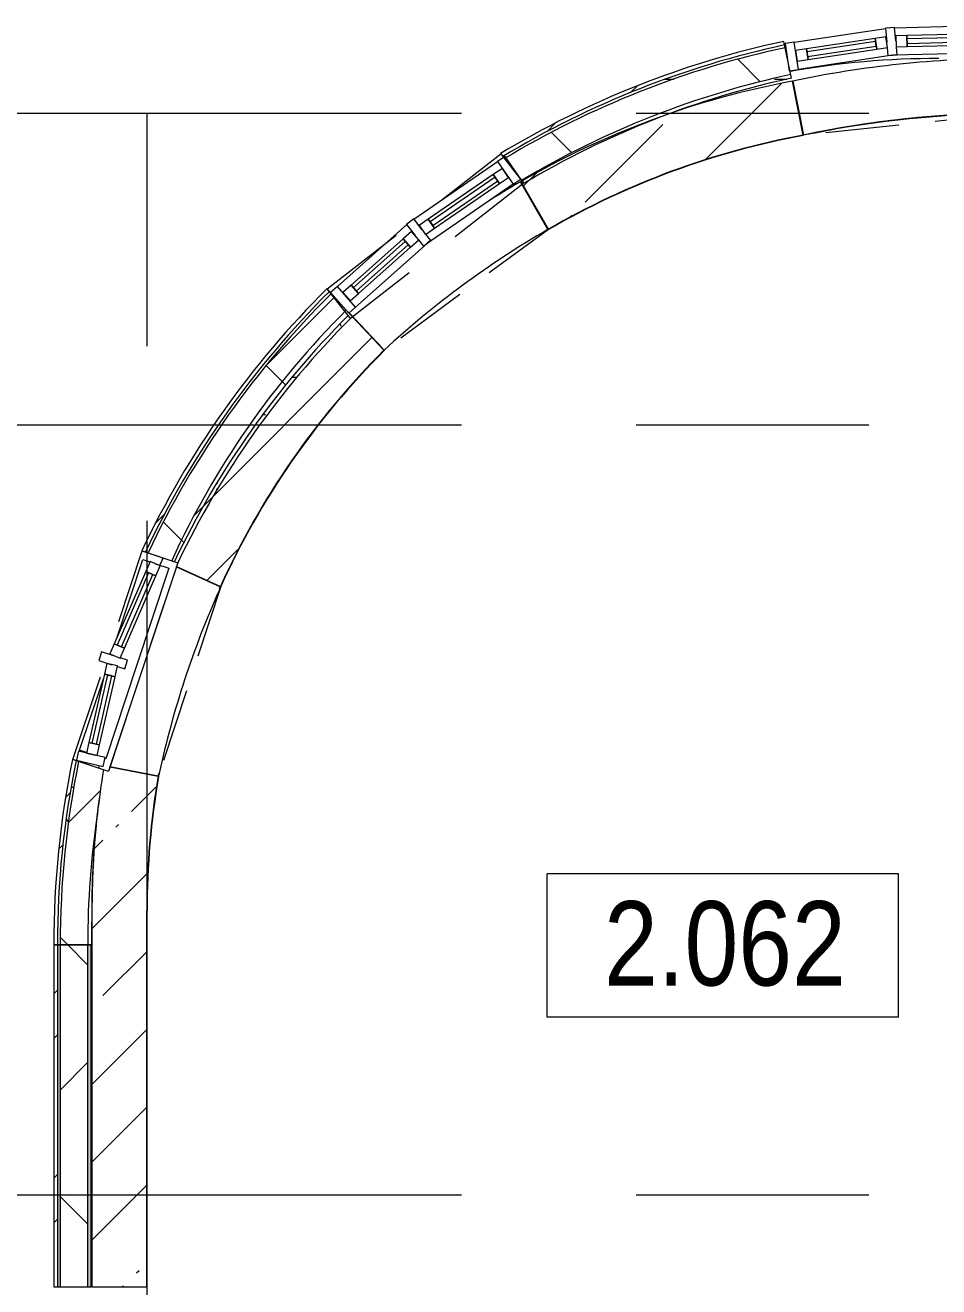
# Model space of a CAD drawing. Header units: millimetres. Extents: x 48966 to 155647, y -43515 to 30475.
# Drawn here: x 56668 to 61653, y 19017 to 25898 of the extents above; entities that cross this region are included whole.
import ezdxf

# ---------------------------------------------------------------- set-up
doc = ezdxf.new("R2010")
doc.units = ezdxf.units.MM
for name, pattern in [('IMPORT-01 Штриховая _2 мм_', [600, 400, -200]), ('Осевые', [6350, 1270, -952.5, 3175, -952.5]), ('Сверху', [793.75, 476.25, -317.5])]:
    doc.linetypes.add(name, pattern=pattern)
for name, color, linetype, lineweight in [('_Разделитель помещений_', 7, 'IMPORT-01 Штриховая _2 мм_', 9), ('Импосты витража', 7, 'Continuous', 9), ('Импосты витража-1', 7, 'Continuous', 18), ('Марки помещений', 7, 'Continuous', 9), ('Общие ребра', 7, 'Continuous', 9), ('Окна', 7, 'Continuous', 9), ('Окна-1', 7, 'Сверху', 9), ('Окна-2', 7, 'Continuous', 18), ('Оси-2', 7, 'Осевые', 9), ('Перекрытия', 7, 'Continuous', 9), ('Стены', 7, 'Continuous', 9), ('Стены-1', 7, 'Continuous', 18), ('Штриховка разреза-2', 7, 'Continuous', 9)]:
    doc.layers.add(name, color=color, linetype=linetype, lineweight=lineweight)
doc.styles.add('Arial Narrow_1', font='Arial Narrow.ttf', dxfattribs={"height": 460})
pattern_1 = [(45, (0, 0), (-424.264, 424.264), [600, -100, 20, -100]), (45, (0, 424), (-424.264, 424.264), [])]
pattern_2 = [(0, (0, 0), (812.8, 203.2), [67.056, -542.544, 67.056, -542.544, -3251.2]), (0, (0, 0), (812.8, 203.2), [-1219.2, 67.056, -1152.144, 67.056, -542.544, -1422.4]), (0, (0, 0), (812.8, 203.2), [-3048, 67.056, -339.344, 67.056, -948.944]), (120, (304.8, 101.6), (-582.37636, 602.30545), [67.056, -542.544, 67.056, -542.544, -3251.2]), (120, (304.8, 101.6), (-582.37636, 602.30545), [-1219.2, 67.056, -1152.144, 67.056, -542.544, -1422.4]), (120, (304.8, 101.6), (-582.37636, 602.30545), [-3048, 67.056, -339.344, 67.056, -948.944]), (240, (406.4, 508), (-230.42364, -805.50545), [67.056, -542.544, 67.056, -542.544, -3251.2]), (240, (406.4, 508), (-230.42364, -805.50545), [-1219.2, 67.056, -1152.144, 67.056, -542.544, -1422.4]), (240, (406.4, 508), (-230.42364, -805.50545), [-3048, 67.056, -339.344, 67.056, -948.944])]
pattern_3 = [(45, (0, 0), (-502.894, 502.894), []), (45, (0, 762), (-502.894, 502.894), [])]
pattern_4 = [(45, (0, 0), (-707.107, 707.107), []), (135, (0, 0), (-707.107, -707.107), [])]

# ---------------------------------------------------------------- blocks, each defined once
blk = doc.blocks.new('M_Окно-Квадратный проем - 1200 x 11450 mm-1434535-План 2-го этажа на отм_ 0_000')
at = {"layer": 'Окна'}
for p, q in [((-608.2, -102.5), (-608.2, 102.5)), ((591.8, 102.5), (591.8, -102.5))]:
    blk.add_line(p, q, dxfattribs=at)
at = {"layer": 'Окна-1'}
for p, q in [((-608.2, 102.5), (591.8, 102.5)), ((591.8, -102.5), (-608.2, -102.5))]:
    blk.add_line(p, q, dxfattribs=at)
blk = doc.blocks.new('Панель окно - Верхнее правое-8279313-План 2-го этажа на отм_ 0_000')
at = {"layer": 'Окна'}
for p, q in [((215, 30), (-215, 30)), ((-215, 30), (-215, -30)), ((215, -30), (215, 30)), ((-215, -30), (215, -30))]:
    blk.add_line(p, q, dxfattribs=at)
at = {"layer": 'Окна-2'}
for p, q in [((-215, 30), (-275, 30)), ((-275, 30), (-275, -30)), ((-215, -30), (-215, 30)), ((215, 12.5), (-215, 12.5)), ((-215, 12.5), (-215, -12.5)), ((215, 30), (215, -30)), ((275, 30), (215, 30)), ((215, -12.5), (215, 12.5)), ((275, -30), (275, 30)), ((-275, -30), (-215, -30)), ((-215, -12.5), (215, -12.5)), ((215, -30), (275, -30))]:
    blk.add_line(p, q, dxfattribs=at)
blk = doc.blocks.new('Прямоугольный импост - Прямоугольный импост 1-V5-План 2-го этажа на отм_ 0_000')
at = {"layer": 'Импосты витража-1'}
for p, q in [((-50, 75), (0, 75)), ((-50, -75), (-50, 75)), ((0, 75), (0, -75)), ((0, -75), (-50, -75))]:
    blk.add_line(p, q, dxfattribs=at)
blk = doc.blocks.new('Прямоугольный импост - Прямоугольный импост 1-2125138-План 2-го этажа на отм_ 0_000')
at = {"layer": 'Импосты витража'}
for p, q in [((57168.2, 22555.5), (57310.2, 22983.8)), ((57310.2, 22983.8), (57348.6, 22971)), ((57452.6, 22936.5), (57272.4, 22393.1)), ((57379.3, 22960.8), (57452.6, 22936.5))]:
    blk.add_line(p, q, dxfattribs=at)
blk = doc.blocks.new('Панель окно - Верхнее левое-8279320-План 2-го этажа на отм_ 0_000')
at = {"layer": 'Окна'}
for p, q in [((190.6, 30), (-190.6, 30)), ((-190.6, 30), (-190.6, -30)), ((190.6, -30), (190.6, 30)), ((-190.6, -30), (190.6, -30))]:
    blk.add_line(p, q, dxfattribs=at)
at = {"layer": 'Окна-2'}
for p, q in [((-190.6, 30), (-250.6, 30)), ((-250.6, 30), (-250.6, -30)), ((-190.6, -30), (-190.6, 30)), ((190.6, 12.5), (-190.6, 12.5)), ((-190.6, 12.5), (-190.6, -12.5)), ((190.6, 30), (190.6, -30)), ((250.6, 30), (190.6, 30)), ((190.6, -12.5), (190.6, 12.5)), ((250.6, -30), (250.6, 30)), ((-250.6, -30), (-190.6, -30)), ((-190.6, -12.5), (190.6, -12.5)), ((190.6, -30), (250.6, -30))]:
    blk.add_line(p, q, dxfattribs=at)
blk = doc.blocks.new('Прямоугольный импост - Прямоугольный импост 1-2125146-План 2-го этажа на отм_ 0_000')
at = {"layer": 'Импосты витража'}
for p, q in [((57272.4, 22393.1), (57107.6, 21896.3)), ((56965.2, 21943.6), (57094.7, 22334.1)), ((57003.2, 21931), (56965.2, 21943.6)), ((57107.6, 21896.3), (57103.3, 21897.8))]:
    blk.add_line(p, q, dxfattribs=at)
blk = doc.blocks.new('Прямоугольный импост - Прямоугольный импост 1-V7-План 2-го этажа на отм_ 0_000')
at = {"layer": 'Импосты витража-1'}
for p, q in [((-25, 75), (25, 75)), ((-25, -1.2), (-25, 75)), ((25, 75), (25, -1.1)), ((-25, -75), (-25, -32.6)), ((25, -32.4), (25, -75)), ((25, -75), (-25, -75))]:
    blk.add_line(p, q, dxfattribs=at)
blk = doc.blocks.new('Панель окно - Верхнее правое-8278754-План 2-го этажа на отм_ 0_000')
at = {"layer": 'Окна'}
for p, q in [((212.5, 30), (-212.5, 30)), ((-212.5, 30), (-212.5, -30)), ((212.5, -30), (212.5, 30)), ((-212.5, -30), (212.5, -30))]:
    blk.add_line(p, q, dxfattribs=at)
at = {"layer": 'Окна-2'}
for p, q in [((-212.5, 30), (-272.5, 30)), ((-272.5, 30), (-272.5, -30)), ((-212.5, -30), (-212.5, 30)), ((212.5, 12.5), (-212.5, 12.5)), ((-212.5, 12.5), (-212.5, -12.5)), ((212.5, 30), (212.5, -30)), ((272.5, 30), (212.5, 30)), ((212.5, -12.5), (212.5, 12.5)), ((272.5, -30), (272.5, 30)), ((-272.5, -30), (-212.5, -30)), ((-212.5, -12.5), (212.5, -12.5)), ((212.5, -30), (272.5, -30))]:
    blk.add_line(p, q, dxfattribs=at)
blk = doc.blocks.new('Панель окно - Верхнее левое-8278756-План 2-го этажа на отм_ 0_000')
at = {"layer": 'Окна'}
for p, q in [((189.4, 30), (-189.4, 30)), ((-189.4, 30), (-189.4, -30)), ((189.4, -30), (189.4, 30)), ((-189.4, -30), (189.4, -30))]:
    blk.add_line(p, q, dxfattribs=at)
at = {"layer": 'Окна-2'}
for p, q in [((-189.4, 30), (-249.4, 30)), ((-249.4, 30), (-249.4, -30)), ((-189.4, -30), (-189.4, 30)), ((189.4, 12.5), (-189.4, 12.5)), ((-189.4, 12.5), (-189.4, -12.5)), ((189.4, 30), (189.4, -30)), ((249.4, 30), (189.4, 30)), ((189.4, -12.5), (189.4, 12.5)), ((249.4, -30), (249.4, 30)), ((-249.4, -30), (-189.4, -30)), ((-189.4, -12.5), (189.4, -12.5)), ((189.4, -30), (249.4, -30))]:
    blk.add_line(p, q, dxfattribs=at)
blk = doc.blocks.new('Прямоугольный импост - Прямоугольный импост 1-2057767-План 2-го этажа на отм_ 0_000')
at = {"layer": 'Импосты витража-1'}
for p, q in [((-50, 75), (0, 75)), ((-50, -75), (-50, 75)), ((0, 75), (0, -75)), ((0, -75), (-50, -75))]:
    blk.add_line(p, q, dxfattribs=at)
blk = doc.blocks.new('Панель окно - Верхнее правое-8279314-План 2-го этажа на отм_ 0_000')
at = {"layer": 'Окна'}
for p, q in [((215, 30), (-215, 30)), ((-215, 30), (-215, -30)), ((215, -30), (215, 30)), ((-215, -30), (215, -30))]:
    blk.add_line(p, q, dxfattribs=at)
at = {"layer": 'Окна-2'}
for p, q in [((-215, 30), (-275, 30)), ((-275, 30), (-275, -30)), ((-215, -30), (-215, 30)), ((215, 12.5), (-215, 12.5)), ((-215, 12.5), (-215, -12.5)), ((215, 30), (215, -30)), ((275, 30), (215, 30)), ((215, -12.5), (215, 12.5)), ((275, -30), (275, 30)), ((-275, -30), (-215, -30)), ((-215, -12.5), (215, -12.5)), ((215, -30), (275, -30))]:
    blk.add_line(p, q, dxfattribs=at)
blk = doc.blocks.new('Панель окно - Верхнее левое-8279321-План 2-го этажа на отм_ 0_000')
at = {"layer": 'Окна'}
for p, q in [((190.7, 30), (-190.7, 30)), ((-190.7, 30), (-190.7, -30)), ((190.7, -30), (190.7, 30)), ((-190.7, -30), (190.7, -30))]:
    blk.add_line(p, q, dxfattribs=at)
at = {"layer": 'Окна-2'}
for p, q in [((-190.7, 30), (-250.7, 30)), ((-250.7, 30), (-250.7, -30)), ((-190.7, -30), (-190.7, 30)), ((190.7, 12.5), (-190.7, 12.5)), ((-190.7, 12.5), (-190.7, -12.5)), ((190.7, 30), (190.7, -30)), ((250.7, 30), (190.7, 30)), ((190.7, -12.5), (190.7, 12.5)), ((250.7, -30), (250.7, 30)), ((-250.7, -30), (-190.7, -30)), ((-190.7, -12.5), (190.7, -12.5)), ((190.7, -30), (250.7, -30))]:
    blk.add_line(p, q, dxfattribs=at)
blk = doc.blocks.new('Прямоугольный импост - Прямоугольный импост 1-2037714-План 2-го этажа на отм_ 0_000')
at = {"layer": 'Импосты витража-1'}
for p, q in [((0, 75), (-50, 75)), ((-50, 75), (-50, -75)), ((0, -75), (0, 75)), ((-50, -75), (0, -75))]:
    blk.add_line(p, q, dxfattribs=at)
blk = doc.blocks.new('Прямоугольный импост - Прямоугольный импост 1-V8-План 2-го этажа на отм_ 0_000')
at = {"layer": 'Импосты витража-1'}
for p, q in [((-25, 75), (25, 75)), ((-25, -0.8), (-25, 75)), ((25, 75), (25, -0.8)), ((-25, -75), (-25, -31.7)), ((25, -31.6), (25, -75)), ((25, -75), (-25, -75))]:
    blk.add_line(p, q, dxfattribs=at)
blk = doc.blocks.new('Прямоугольный импост - Прямоугольный импост 1-2125307-План 2-го этажа на отм_ 0_000')
at = {"layer": 'Импосты витража'}
for p, q in [((58788.8, 24840.6), (59246, 25154.9)), ((59246, 25154.9), (59331, 25031.3)), ((59331, 25031.3), (58861, 24708.2))]:
    blk.add_line(p, q, dxfattribs=at)
blk = doc.blocks.new('Прямоугольный импост - Прямоугольный импост 1-2125308-План 2-го этажа на отм_ 0_000')
at = {"layer": 'Импосты витража'}
for p, q in [((58371.6, 24473.4), (58749.4, 24809.8)), ((58861, 24708.2), (58471.3, 24361.4)), ((58471.3, 24361.4), (58371.6, 24473.4))]:
    blk.add_line(p, q, dxfattribs=at)
blk = doc.blocks.new('Прямоугольный импост - Прямоугольный импост 1-2037709-План 2-го этажа на отм_ 0_000')
at = {"layer": 'Импосты витража-1'}
for p, q in [((-50, 75), (0, 75)), ((-50, -75), (-50, 75)), ((0, 75), (0, -75)), ((0, -75), (-50, -75))]:
    blk.add_line(p, q, dxfattribs=at)
blk = doc.blocks.new('Прямоугольный импост - Прямоугольный импост 1-2125283-План 2-го этажа на отм_ 0_000')
at = {"layer": 'Импосты витража'}
for p, q in [((61412, 25885), (61961.7, 25898.4)), ((61961.7, 25898.4), (61965.3, 25748.4)), ((61965.3, 25748.4), (61400.2, 25734.6))]:
    blk.add_line(p, q, dxfattribs=at)
blk = doc.blocks.new('Прямоугольный импост - Прямоугольный импост 1-V11-План 2-го этажа на отм_ 0_000')
at = {"layer": 'Импосты витража-1'}
for p, q in [((-25, 75), (25, 75)), ((-25, -0.8), (-25, 75)), ((25, 75), (25, -0.7)), ((-25, -75), (-25, -33.9)), ((25, -31.6), (25, -75)), ((25, -75), (-25, -75))]:
    blk.add_line(p, q, dxfattribs=at)
blk = doc.blocks.new('Прямоугольный импост - Прямоугольный импост 1-2125293-План 2-го этажа на отм_ 0_000')
at = {"layer": 'Импосты витража'}
for p, q in [((60864.6, 25806), (61362.2, 25880.6)), ((61384.7, 25884), (61387.1, 25884.4)), ((60886.8, 25657.6), (60864.6, 25806)), ((61400.2, 25734.6), (60886.8, 25657.6))]:
    blk.add_line(p, q, dxfattribs=at)
blk = doc.blocks.new('Марка помещения_Р - Марка помещения-4575829-План 2-го этажа на отм_ 0_000')
at = {"layer": 'Марки помещений'}
for p, q in [((-4.79375, -1.95625), (-4.79375, 1.95625)), ((4.79375, 1.95625), (-4.79375, 1.95625)), ((4.79375, -1.95625), (4.79375, 1.95625)), ((4.79375, -1.95625), (-4.79375, -1.95625))]:
    blk.add_line(p, q, dxfattribs=at)

msp = doc.modelspace()

# ---------------------------------------------------------------- hatches: boundary and pattern name
at = {"layer": 'Штриховка разреза-2'}
h = msp.add_hatch(dxfattribs=at)
h.set_pattern_fill('FP_2', color=256, style=0, pattern_type=2)
h.set_pattern_definition(pattern_3)
h.paths.add_polyline_path([(56824.1, 20883), (56844.1, 20883), (56851, 21142.2), (56869.5, 21387.5), (56901.3, 21638.2), (56945.6, 21886.9), (56926.4, 21893.3), (56889.7, 21693.2), (56861, 21491.8), (56840.5, 21289.4), (56828.2, 21086.4)], flags=0)
h.paths.add_polyline_path([(57324.4, 23025.5), (57436.6, 23248.6), (57559.7, 23465.8), (57693.4, 23676.6), (57837.5, 23880.5), (57991.5, 24077), (58155.2, 24265.5), (58327.9, 24445.7), (58315.6, 24461.6), (58141.5, 24280.3), (57976.8, 24090.5), (57821.7, 23892.7), (57676.6, 23687.4), (57533.4, 23460.1), (57418.1, 23256.5), (57305.3, 23031.9)], flags=0)
h.paths.add_polyline_path([(59274.7, 25183.1), (59480.6, 25300.5), (59691.9, 25408.1), (59945.4, 25520.4), (60128.5, 25592.8), (60357.4, 25670.8), (60580.5, 25735.4), (60811.1, 25790.6), (60806.9, 25810.2), (60575.1, 25754.7), (60346.1, 25688.3), (60120.6, 25611.2), (59898.9, 25523.5), (59681.7, 25425.4), (59469.3, 25317.2), (59262.7, 25198.5)], flags=0)
h = msp.add_hatch(dxfattribs=at)
h.set_pattern_fill('FP_32', color=256, style=0, pattern_type=2)
h.set_pattern_definition(pattern_2)
h.paths.add_polyline_path([(56844.1, 20883), (56859.1, 20883), (56866, 21142.2), (56884.4, 21385.1), (56915.9, 21634.6), (56959.9, 21882.1), (56945.6, 21886.9), (56901.3, 21638.2), (56869.5, 21387.5), (56850.5, 21135.6)], flags=0)
h.paths.add_polyline_path([(57338.7, 23020.8), (57450.4, 23242.7), (57573.8, 23460.1), (57706, 23668.5), (57849.4, 23871.3), (58002.6, 24066.8), (58165.4, 24254.5), (58337.2, 24433.8), (58327.9, 24445.7), (58155.2, 24265.5), (57991.5, 24077), (57837.5, 23880.5), (57693.4, 23676.6), (57556.4, 23460.1), (57436.6, 23248.6), (57324.4, 23025.5)], flags=0)
h.paths.add_polyline_path([(59284, 25171.2), (59489.1, 25288.1), (59699.5, 25395.2), (59945.4, 25504.3), (60134.4, 25579), (60357.8, 25655.3), (60584.6, 25721), (60813.8, 25777.9), (60811.1, 25790.6), (60580.5, 25735.4), (60352.8, 25669.5), (60128.5, 25592.8), (59908, 25505.6), (59691.9, 25408.1), (59480.6, 25300.5), (59274.7, 25183.1)], flags=0)
h = msp.add_hatch(dxfattribs=at)
h.set_pattern_fill('FP_33', color=256, style=0, pattern_type=2)
h.set_pattern_definition(pattern_4)
h.paths.add_polyline_path([(56859.1, 20883), (57009.1, 20883), (57016.5, 21142.2), (57032.6, 21359.7), (57078, 21721.7), (57095.8, 21836.9), (56959.9, 21882.1), (56915.9, 21634.6), (56884.4, 21385.1), (56865.4, 21134.4)], flags=0)
h.paths.add_polyline_path([(57482.1, 22973.1), (57588.8, 23183.3), (57705.5, 23388.2), (57832.1, 23587.1), (57968.2, 23779.7), (58113.4, 23965.4), (58297.7, 24175.5), (58430.1, 24314.6), (58337.2, 24433.8), (58165.4, 24254.5), (57981.2, 24039.5), (57849.4, 23871.3), (57706, 23668.5), (57572.9, 23458.7), (57450.4, 23242.7), (57338.7, 23020.8), (57473.8, 22975.8)], flags=0)
h.paths.add_polyline_path([(59376.8, 25051.9), (59574, 25163.4), (59776.1, 25265.5), (59982.7, 25358.1), (60193.5, 25440.9), (60407.9, 25513.8), (60625.4, 25576.6), (60845.7, 25629.3), (60814.2, 25775.9), (60584.6, 25721), (60357.4, 25655.1), (60134.4, 25579), (59914.8, 25492.2), (59699.5, 25395.2), (59489.1, 25288.1), (59284, 25171.2), (59364.1, 25068.4)], flags=0)
h = msp.add_hatch(dxfattribs=at)
h.set_pattern_fill('FP_32', color=256, style=0, pattern_type=2)
h.set_pattern_definition(pattern_2)
h.paths.add_polyline_path([(57029.1, 20883), (57033.1, 21142.2), (57035, 21244), (57045.1, 21420.5), (57061.9, 21596.6), (57032.6, 21359.7), (57015, 21121.6), (57009.1, 20883)], flags=0)
h.paths.add_polyline_path([(57501.3, 22966.7), (57607.3, 23175.4), (57723.2, 23378.8), (57848.9, 23576.3), (57984, 23767.4), (58128.2, 23951.9), (58297.7, 24146.5), (58442.5, 24298.7), (58430.1, 24314.6), (58267.5, 24143.8), (58113.4, 23965.4), (57968.2, 23779.7), (57832.1, 23587.1), (57705.5, 23388.2), (57582.2, 23170.3), (57482.1, 22973.1)], flags=0)
h.paths.add_polyline_path([(59389.2, 25036), (59585.3, 25146.7), (59786.3, 25248.2), (59991.8, 25340.2), (60201.4, 25422.5), (60414.6, 25494.9), (60630.9, 25557.4), (60849.9, 25609.7), (60845.7, 25629.3), (60625.4, 25576.6), (60407.9, 25513.8), (60193.5, 25440.9), (59945.4, 25341.3), (59776.1, 25265.5), (59533.5, 25140.5), (59376.8, 25051.9)], flags=0)
h = msp.add_hatch(dxfattribs=at)
h.set_pattern_fill('FP_1', color=256, style=0, pattern_type=2)
h.set_pattern_definition(pattern_1)
h.paths.add_polyline_path([(59522.1, 24785.3), (59708.8, 24887.4), (59900.2, 24980.2), (60095.9, 25063.5), (60295.5, 25137.2), (60498.4, 25201), (60704.2, 25254.8), (60912.4, 25298.5), (60853.8, 25592.8), (60631.9, 25546), (60412.5, 25488.4), (60196.2, 25420.3), (59945.4, 25325.4), (59774.8, 25252.7), (59533.5, 25133.4), (59371.8, 25044.9)], flags=0)
h = msp.add_hatch(dxfattribs=at)
h.set_pattern_fill('FP_1', color=256, style=0, pattern_type=2)
h.set_pattern_definition(pattern_1)
h.paths.add_polyline_path([(57734.1, 22837.5), (57832, 23040.1), (57940.3, 23237.2), (58080.4, 23460.1), (58186.7, 23613.5), (58324.1, 23791.5), (58470.6, 23962.3), (58625.7, 24125.2), (58420, 24343.7), (58254.8, 24170.9), (58098.7, 23989.7), (57952.1, 23800.8), (57815.4, 23604.7), (57689, 23401.7), (57562.3, 23170.3), (57468.2, 22977.7), (57501.3, 22966.7), (57494.4, 22945.9), (57638.8, 22880.6)], flags=0)
h = msp.add_hatch(dxfattribs=at)
h.set_pattern_fill('FP_1', color=256, style=0, pattern_type=2)
h.set_pattern_definition(pattern_1)
h.paths.add_polyline_path([(57331.6, 21067.1), (57335.5, 21251.6), (57347.3, 21435.8), (57366.8, 21619.4), (57394.1, 21801.9), (57130.5, 21852.5), (57122.4, 21828.1), (57095.8, 21836.9), (57077.3, 21717), (57061.9, 21596.6), (57045.1, 21420.5), (57035, 21244), (57032.6, 21067.1), (57061.9, 21067.1)], flags=0)
h = msp.add_hatch(dxfattribs=at)
h.set_pattern_fill('FP_1', color=256, style=0, pattern_type=2)
h.set_pattern_definition(pattern_1)
h.paths.add_polyline_path([(57331.6, 13217.1), (57331.6, 14017.1), (57031.6, 14017.1), (57031.6, 13217.1)], flags=0)
h.paths.add_polyline_path([(57331.6, 15217.1), (57331.6, 17817.1), (57031.6, 17817.1), (57031.6, 15217.1)], flags=0)
h.paths.add_polyline_path([(57331.6, 19017.1), (57331.6, 21067.1), (57031.6, 21067.1), (57031.6, 19017.1)], flags=0)
h = msp.add_hatch(dxfattribs=at)
h.set_pattern_fill('FP_2', color=256, style=0, pattern_type=2)
h.set_pattern_definition(pattern_3)
h.paths.add_polyline_path([(56824.1, -21673.3), (56844.1, -21672.9), (56844.1, -19082.9), (56824.1, -19082.9), (56824.1, -20579.5)], flags=0)
h.paths.add_polyline_path([(56824.1, -17882.9), (56844.1, -17882.9), (56844.1, -14684.1), (56824.1, -14684.1), (56824.1, -17102.7)], flags=0)
h.paths.add_polyline_path([(56824.1, -13484.1), (56844.1, -13484.1), (56844.1, -11682.9), (56824.1, -11682.9), (56824.1, -12467)], flags=0)
h.paths.add_polyline_path([(56824.1, -10482.9), (56844.1, -10482.9), (56844.1, -8682.9), (56824.1, -8682.9), (56824.1, -10149.1)], flags=0)
h.paths.add_polyline_path([(56844.1, -7482.9), (56844.1, -5682.9), (56824.1, -5682.9), (56824.1, -7482.9)], flags=0)
h.paths.add_polyline_path([(56844.1, -4482.9), (56844.1, -2682.9), (56824.1, -2682.9), (56824.1, -4482.9)], flags=0)
h.paths.add_polyline_path([(56824.1, -1482.9), (56844.1, -1482.9), (56844.1, 317.1), (56824.1, 317.1), (56824.1, -877.6)], flags=0)
h.paths.add_polyline_path([(56824.1, 1517.1), (56844.1, 1517.1), (56844.1, 3317.1), (56824.1, 3317.1)], flags=0)
h.paths.add_polyline_path([(56824.1, 4517.1), (56844.1, 4517.1), (56844.1, 6317.1), (56824.1, 6317.1), (56824.1, 6076)], flags=0)
h.paths.add_polyline_path([(56844.1, 7517.1), (56844.1, 9217.1), (56824.1, 9217.1), (56824.1, 7517.1)], flags=0)
h.paths.add_polyline_path([(56844.1, 10417.1), (56844.1, 14017.1), (56824.1, 14017.1), (56824.1, 10417.1)], flags=0)
h.paths.add_polyline_path([(56844.1, 15217.1), (56844.1, 17817.1), (56824.1, 17817.1), (56824.1, 15217.1)], flags=0)
h.paths.add_polyline_path([(56844.1, 19017.1), (56844.1, 20883), (56824.1, 20883), (56824.1, 19017.1)], flags=0)
h = msp.add_hatch(dxfattribs=at)
h.set_pattern_fill('FP_32', color=256, style=0, pattern_type=2)
h.set_pattern_definition(pattern_2)
h.paths.add_polyline_path([(56844.1, -21672.9), (56859.1, -21672.7), (56859.1, -19082.9), (56844.1, -19082.9), (56844.1, -20579.5)], flags=0)
h.paths.add_polyline_path([(56844.1, -17882.9), (56859.1, -17882.9), (56859.1, -14684.1), (56844.1, -14684.1), (56844.1, -17102.7)], flags=0)
h.paths.add_polyline_path([(56844.1, -13484.1), (56859.1, -13484.1), (56859.1, -11682.9), (56844.1, -11682.9), (56844.1, -12467)], flags=0)
h.paths.add_polyline_path([(56859.1, -10482.9), (56859.1, -8682.9), (56844.1, -8682.9), (56844.1, -10482.9)], flags=0)
h.paths.add_polyline_path([(56844.1, -7482.9), (56859.1, -7482.9), (56859.1, -5682.9), (56844.1, -5682.9)], flags=0)
h.paths.add_polyline_path([(56844.1, -4482.9), (56859.1, -4482.9), (56859.1, -2682.9), (56844.1, -2682.9), (56844.1, -3195.5)], flags=0)
h.paths.add_polyline_path([(56844.1, -1482.9), (56859.1, -1482.9), (56859.1, 317.1), (56844.1, 317.1), (56844.1, -877.6)], flags=0)
h.paths.add_polyline_path([(56859.1, 1517.1), (56859.1, 3317.1), (56844.1, 3317.1), (56844.1, 1517.1)], flags=0)
h.paths.add_polyline_path([(56859.1, 4517.1), (56859.1, 6317.1), (56844.1, 6317.1), (56844.1, 4517.1)], flags=0)
h.paths.add_polyline_path([(56844.1, 7517.1), (56859.1, 7517.1), (56859.1, 9217.1), (56844.1, 9217.1), (56844.1, 8393.9)], flags=0)
h.paths.add_polyline_path([(56844.1, 10417.1), (56859.1, 10417.1), (56859.1, 14017.1), (56844.1, 14017.1), (56844.1, 10711.8)], flags=0)
h.paths.add_polyline_path([(56844.1, 15217.1), (56859.1, 15217.1), (56859.1, 17817.1), (56844.1, 17817.1), (56844.1, 15347.5)], flags=0)
h.paths.add_polyline_path([(56859.1, 19017.1), (56859.1, 20883), (56844.1, 20883), (56844.1, 19017.1)], flags=0)
h = msp.add_hatch(dxfattribs=at)
h.set_pattern_fill('FP_33', color=256, style=0, pattern_type=2)
h.set_pattern_definition(pattern_4)
h.paths.add_polyline_path([(56859.1, -21672.7), (56986.9, -21670.6), (57009.1, -21667.2), (57009.1, -19082.9), (56859.1, -19082.9), (56859.1, -20579.5)], flags=0)
h.paths.add_polyline_path([(57009.1, -17882.9), (57009.1, -14684.1), (56859.1, -14684.1), (56859.1, -17882.9)], flags=0)
h.paths.add_polyline_path([(57009.1, -13484.1), (57009.1, -11682.9), (56859.1, -11682.9), (56859.1, -13484.1)], flags=0)
h.paths.add_polyline_path([(57009.1, -10482.9), (57009.1, -8682.9), (56859.1, -8682.9), (56859.1, -10482.9)], flags=0)
h.paths.add_polyline_path([(57009.1, -7482.9), (57009.1, -5682.9), (56859.1, -5682.9), (56859.1, -7482.9)], flags=0)
h.paths.add_polyline_path([(56859.1, -4482.9), (57009.1, -4482.9), (57009.1, -2682.9), (56859.1, -2682.9), (56859.1, -3195.5)], flags=0)
h.paths.add_polyline_path([(57009.1, -1482.9), (57009.1, 317.1), (56859.1, 317.1), (56859.1, -1482.9)], flags=0)
h.paths.add_polyline_path([(57009.1, 1517.1), (57009.1, 3317.1), (56859.1, 3317.1), (56859.1, 1517.1)], flags=0)
h.paths.add_polyline_path([(57009.1, 4517.1), (57009.1, 6317.1), (56859.1, 6317.1), (56859.1, 4517.1)], flags=0)
h.paths.add_polyline_path([(57009.1, 7517.1), (57009.1, 9217.1), (56859.1, 9217.1), (56859.1, 7517.1)], flags=0)
h.paths.add_polyline_path([(57009.1, 10417.1), (57009.1, 14017.1), (56859.1, 14017.1), (56859.1, 10417.1)], flags=0)
h.paths.add_polyline_path([(57009.1, 15217.1), (57009.1, 17817.1), (56859.1, 17817.1), (56859.1, 15217.1)], flags=0)
h.paths.add_polyline_path([(56859.1, 19017.1), (57009.1, 19017.1), (57009.1, 20883), (56859.1, 20883), (56859.1, 19983.3)], flags=0)
h = msp.add_hatch(dxfattribs=at)
h.set_pattern_fill('FP_32', color=256, style=0, pattern_type=2)
h.set_pattern_definition(pattern_2)
h.paths.add_polyline_path([(57009.1, -21667.2), (57029.1, -21665.6), (57029.1, -19082.9), (57009.1, -19082.9), (57009.1, -20579.5)], flags=0)
h.paths.add_polyline_path([(57009.1, -17882.9), (57029.1, -17882.9), (57029.1, -14684.1), (57009.1, -14684.1), (57009.1, -17102.7)], flags=0)
h.paths.add_polyline_path([(57029.1, -13484.1), (57029.1, -11682.9), (57009.1, -11682.9), (57009.1, -13484.1)], flags=0)
h.paths.add_polyline_path([(57029.1, -10482.9), (57029.1, -8682.9), (57009.1, -8682.9), (57009.1, -10482.9)], flags=0)
h.paths.add_polyline_path([(57009.1, -7482.9), (57029.1, -7482.9), (57029.1, -5682.9), (57009.1, -5682.9)], flags=0)
h.paths.add_polyline_path([(57009.1, -4482.9), (57029.1, -4482.9), (57029.1, -2682.9), (57009.1, -2682.9), (57009.1, -3195.5)], flags=0)
h.paths.add_polyline_path([(57009.1, -1482.9), (57029.1, -1482.9), (57029.1, 317.1), (57009.1, 317.1), (57009.1, -877.6)], flags=0)
h.paths.add_polyline_path([(57009.1, 1517.1), (57029.1, 1517.1), (57029.1, 3317.1), (57009.1, 3317.1)], flags=0)
h.paths.add_polyline_path([(57029.1, 4517.1), (57029.1, 6317.1), (57009.1, 6317.1), (57009.1, 4517.1)], flags=0)
h.paths.add_polyline_path([(57009.1, 7517.1), (57029.1, 7517.1), (57029.1, 9217.1), (57009.1, 9217.1), (57009.1, 8393.9)], flags=0)
h.paths.add_polyline_path([(57029.1, 10417.1), (57029.1, 14017.1), (57009.1, 14017.1), (57009.1, 10417.1)], flags=0)
h.paths.add_polyline_path([(57009.1, 15217.1), (57029.1, 15217.1), (57029.1, 17817.1), (57009.1, 17817.1), (57009.1, 15347.5)], flags=0)
h.paths.add_polyline_path([(57009.1, 19017.1), (57029.1, 19017.1), (57029.1, 20883), (57009.1, 20883), (57009.1, 19983.3)], flags=0)

# ---------------------------------------------------------------- linework, layer by layer
at = {"layer": '_Разделитель помещений_'}
for p, q in [((62031.6, 25416.1), (60912.8, 25297.6)), ((59522.6, 24784.4), (58627.8, 24125.9)), ((57735, 22837.1), (57395.1, 21801.5))]:
    msp.add_line(p, q, dxfattribs=at)
at = {"layer": 'Общие ребра'}
for p, q in [((60912.4, 25298.5), (60853.8, 25592.8)), ((59371.8, 25044.9), (59522.1, 24785.3)), ((58625.7, 24125.2), (58453.9, 24307.6)), ((57494.4, 22945.9), (57734.1, 22837.5)), ((57031.6, 21067.1), (57032.6, 21067.1)), ((57331.6, 19017.1), (57331.6, 21067.1)), ((57331.6, 21067.1), (57331.6, 19017.1)), ((56844.1, 20883), (56844.1, 19017.1)), ((56859.1, 20883), (56859.1, 19017.1)), ((57009.1, 20883), (57009.1, 19017.1))]:
    msp.add_line(p, q, dxfattribs=at)
at = {"layer": 'Общие ребра', "flags": 128}
msp.add_lwpolyline([(57061.9, 21596.6), (57045.1, 21420.5), (57035, 21244), (57031.6, 21067.1)], dxfattribs=at)
at = {"layer": 'Общие ребра'}
for centre, radius, start, end in [((61863.3, 20883), 5019.1, 102.10074, 121.04708), ((61863.3, 20883), 5004.1, 102.10074, 121.0264), ((61863.3, 20883), 4854.1, 102.10074, 120.81252), ((61863.3, 20883), 5019.1, 134.77846, 154.73036), ((61863.3, 20883), 5004.1, 134.79914, 154.70968), ((61863.3, 20883), 4854.1, 135.01301, 154.49581), ((61863.3, 20883), 5019.1, 168.46174, 180), ((61863.3, 20883), 5004.1, 168.48242, 180), ((61681.6, 21067.1), 4650, 170.4708, 173.46145), ((61681.4, 21067.2), 4649.7, 170.47075, 173.46152), ((61863.3, 20883), 4854.1, 171.54584, 180), ((61681.6, 21067.1), 4650, 173.46145, 180)]:
    msp.add_arc(centre, radius, start, end, dxfattribs=at)
at = {"layer": 'Оси-2'}
for p, q in [((150171.6, 25417.1), (50565.6, 25417.1)), ((57331.6, 25417.1), (57331.6, -41737.8)), ((150171.6, 23717.1), (50565.6, 23717.1)), ((150171.6, 19517.1), (50565.6, 19517.1))]:
    msp.add_line(p, q, dxfattribs=at)
at = {"layer": 'Перекрытия'}
for p, q in [((58383.7, 24374.1), (58388.7, 24379)), ((57331.6, 21067.1), (57331.6, 13217.1))]:
    msp.add_line(p, q, dxfattribs=at)
for centre, radius, start, end in [((61652.7, 21067.1), 4650, 90, 100.03865), ((61652.7, 21067.1), 4650, 155.52429, 156.0708), ((61652.7, 21067.1), 4650, 170.1699, 170.35889), ((61681.6, 21067.1), 4350, 170.07604, 170.27801)]:
    msp.add_arc(centre, radius, start, end, dxfattribs=at)
at = {"layer": 'Стены'}
for p, q in [((60853.8, 25592.8), (60855.7, 25593.2)), ((60853.8, 25592.8), (60912.4, 25298.5)), ((60855.7, 25593.2), (60914.4, 25298.9)), ((60855.7, 25593.2), (60914.4, 25298.9)), ((60914.4, 25298.9), (60913.4, 25298.7)), ((59370.1, 25043.9), (59371.8, 25044.9)), ((59520.4, 24784.3), (59370.1, 25043.9)), ((59370.1, 25043.9), (59520.4, 24784.3)), ((59371.8, 25044.9), (59522.1, 24785.3)), ((59522.1, 24785.3), (59520.4, 24784.3)), ((58435.8, 24329.8), (58627.1, 24126.6)), ((58435.8, 24329.8), (58617.6, 24136.7)), ((57493.7, 22944), (57130.5, 21852.5)), ((57493.7, 22944), (57494.4, 22945.9)), ((57733.2, 22835.7), (57493.7, 22944)), ((57493.7, 22944), (57733.2, 22835.7)), ((57494.4, 22945.9), (57734.1, 22837.5)), ((57729.7, 22823), (57727.9, 22823.8)), ((57734.1, 22837.5), (57733.2, 22835.7)), ((57130.5, 21852.5), (57394.1, 21801.9)), ((57397.3, 21816.7), (57399.3, 21816.3))]:
    msp.add_line(p, q, dxfattribs=at)
at = {"layer": 'Стены', "flags": 128}
for points in [[(57727.9, 22823.8), (57730.5, 22829.8), (57733.2, 22835.7)], [(57394.1, 21801.9), (57395.7, 21809.3), (57397.3, 21816.7)]]:
    msp.add_lwpolyline(points, dxfattribs=at)
at = {"layer": 'Стены'}
for centre, radius, start, end in [((62031.6, 20077.5), 5639.7, 90.02032, 102.03483), ((62031.6, 20077.5), 5339.7, 90.1857, 102.0988), ((62031.6, 20077.5), 5339.7, 90.02146, 102.07734), ((62031.6, 20077.5), 5337.7, 90.1857, 101.38706), ((61701.6, 21020.7), 4350, 99.57862, 100.45253), ((62065.6, 20392), 5376.5, 120.08967, 122.35615), ((62065.6, 20392), 5076.5, 120.09093, 132.63576), ((62065.6, 20392), 5376.5, 126.39234, 126.66277), ((62362.5, 20744.8), 5077.6, 155.83932, 167.81744)]:
    msp.add_arc(centre, radius, start, end, dxfattribs=at)
at = {"layer": 'Стены-1'}
for p, q in [((60849.9, 25609.7), (60806.9, 25810.2)), ((60912.9, 25296.6), (60912.6, 25298.5)), ((59262.3, 25199), (59389.2, 25036)), ((58442.5, 24298.7), (58315.6, 24461.6)), ((58453.9, 24307.6), (58420, 24343.7)), ((58628.5, 24125.1), (58627.1, 24126.6)), ((57305.3, 23031.9), (57501.3, 22966.7)), ((57468.2, 22977.7), (57501.3, 22966.7)), ((57501.3, 22966.7), (57494.4, 22945.9)), ((57727.9, 22823.8), (57729.7, 22823)), ((57095.8, 21836.9), (56926.4, 21893.3)), ((57122.4, 21828.1), (57095.8, 21836.9)), ((57130.5, 21852.5), (57122.4, 21828.1)), ((57394.1, 21801.9), (57130.5, 21852.5)), ((57399.3, 21816.3), (57397.3, 21816.7)), ((57394.1, 21801.9), (57396.1, 21801.5)), ((57396.1, 21801.3), (57394.1, 21801.7)), ((57031.6, 21067.1), (57031.6, 19017.1)), ((57333.6, 19017.1), (57333.6, 21067.1)), ((57029.1, 20883), (56824.1, 20883)), ((56824.1, 20883), (56824.1, 19017.1)), ((56824.1, 20883), (57029.1, 20883)), ((57029.1, 19017.1), (57029.1, 20883)), ((56824.1, 19017.1), (57029.1, 19017.1)), ((57031.6, 19017.1), (57331.6, 19017.1)), ((57331.6, 19017.1), (57333.6, 19017.1))]:
    msp.add_line(p, q, dxfattribs=at)
for centre, radius, start, end in [((61863.3, 20883), 5039.1, 102.10074, 121.07446), ((61863.3, 20883), 4834.1, 102.10074, 120.783), ((61701.6, 21020.7), 4650, 100.5058, 120.06836), ((61701.6, 21020.7), 4350, 100.45253, 120.06836), ((61701.6, 21020.7), 4350, 100.45064, 120.06836), ((61701.6, 21020.7), 4348, 100.45064, 120.06836), ((61863.3, 20883), 5039.1, 134.75108, 154.75774), ((61697.7, 21045.4), 4650, 134.82066, 155.44587), ((61863.3, 20883), 4834.1, 135.04254, 154.46628), ((61697.7, 21045.4), 4350, 134.90173, 155.66987), ((61697.7, 21045.4), 4350, 134.92703, 155.66987), ((61697.7, 21045.4), 4348, 134.90173, 155.66987), ((62362.5, 20744.8), 5079.6, 155.66987, 155.83932), ((62362.5, 20744.8), 5077.6, 155.66987, 155.83932), ((61863.3, 20883), 5039.1, 168.43436, 180), ((62362.5, 20744.8), 5079.6, 167.81744, 167.98858), ((62362.5, 20744.8), 5077.6, 167.81744, 167.98858), ((61681.6, 21067.1), 4350, 170.27551, 180), ((61681.6, 21067.1), 4350, 170.27814, 180), ((61681.6, 21067.1), 4348, 170.27814, 180), ((61863.3, 20883), 4834.1, 177.81694, 180)]:
    msp.add_arc(centre, radius, start, end, dxfattribs=at)

# ---------------------------------------------------------------- block references
at = {"layer": 'Импосты витража'}
for name in ['Прямоугольный импост - Прямоугольный импост 1-2125293-План 2-го этажа на отм_ 0_000', 'Прямоугольный импост - Прямоугольный импост 1-2125283-План 2-го этажа на отм_ 0_000', 'Прямоугольный импост - Прямоугольный импост 1-2125307-План 2-го этажа на отм_ 0_000', 'Прямоугольный импост - Прямоугольный импост 1-2125308-План 2-го этажа на отм_ 0_000', 'Прямоугольный импост - Прямоугольный импост 1-2125138-План 2-го этажа на отм_ 0_000', 'Прямоугольный импост - Прямоугольный импост 1-2125146-План 2-го этажа на отм_ 0_000']:
    msp.add_blockref(name, (0, 0), dxfattribs=at)
at = {"layer": 'Импосты витража', "extrusion": (0, 0, -1)}
for name, p, rotation in [('Прямоугольный импост - Прямоугольный импост 1-V11-План 2-го этажа на отм_ 0_000', (-61393.7, 25809.5), 354.8961092657106), ('Прямоугольный импост - Прямоугольный импост 1-2057767-План 2-го этажа на отм_ 0_000', (-60826.2, 25724.4), 351.4696578145765), ('Прямоугольный импост - Прямоугольный импост 1-V8-План 2-го этажа на отм_ 0_000', (-58814.7, 24767.4), 321.7669974784339), ('Прямоугольный импост - Прямоугольный импост 1-2037709-План 2-го этажа на отм_ 0_000', (-58384.1, 24384.1), 318.3247689790251), ('Прямоугольный импост - Прямоугольный импост 1-V7-План 2-го этажа на отм_ 0_000', (-57148.3, 22434.3), 287.9150928178661), ('Прямоугольный импост - Прямоугольный импост 1-V5-План 2-го этажа на отм_ 0_000', (-57020.6, 21872.5), 282.7986201424692)]:
    msp.add_blockref(name, p, dxfattribs=dict(at, rotation=rotation))
at = {"layer": 'Импосты витража', "rotation": 34.50016837157624}
msp.add_blockref('Прямоугольный импост - Прямоугольный импост 1-2037714-План 2-го этажа на отм_ 0_000', (59329.7, 25121.4), dxfattribs=at)
at = {"layer": 'Марки помещений', "xscale": 199.9999999999999, "yscale": 199.9999999999999, "zscale": 199.9999999999999}
msp.add_blockref('Марка помещения_Р - Марка помещения-4575829-План 2-го этажа на отм_ 0_000', (60474.3, 20878.5), dxfattribs=at)
at = {"layer": 'Окна'}
for name, p, rotation in [('Панель окно - Верхнее левое-8278756-План 2-го этажа на отм_ 0_000', (61122.3, 25768.8), 188.5303421854235), ('Панель окно - Верхнее правое-8278754-План 2-го этажа на отм_ 0_000', (61691.1, 25816.8), 181.4007791259013), ('M_Окно-Квадратный проем - 1200 x 11450 mm-1434535-План 2-го этажа на отм_ 0_000', (58859.3, 24753.3), 37.91276829869585), ('Панель окно - Верхнее правое-8279314-План 2-го этажа на отм_ 0_000', (59061.9, 24937.3), 214.5001683715763), ('Панель окно - Верхнее левое-8279321-План 2-го этажа на отм_ 0_000', (58608.7, 24584.1), 221.6752310209748), ('M_Окно-Квадратный проем - 1200 x 11450 mm-1434535-План 2-го этажа на отм_ 0_000', (57217.2, 22437.5), 71.59605084347513), ('Панель окно - Верхнее правое-8279313-План 2-го этажа на отм_ 0_000', (57267.7, 22709.5), 246.5329499348326), ('Панель окно - Верхнее левое-8279320-План 2-го этажа на отм_ 0_000', (57087.2, 22165.6), 257.2013798575308)]:
    msp.add_blockref(name, p, dxfattribs=dict(at, rotation=rotation))

# ---------------------------------------------------------------- texts
at = {"layer": 'Марки помещений', "insert": (59826.4, 21120.4), "char_height": 460, "width": 1587.341, "attachment_point": 1, "style": 'Arial Narrow_1'}
msp.add_mtext('2.062', dxfattribs=at)

doc.saveas('drawing.dxf')
